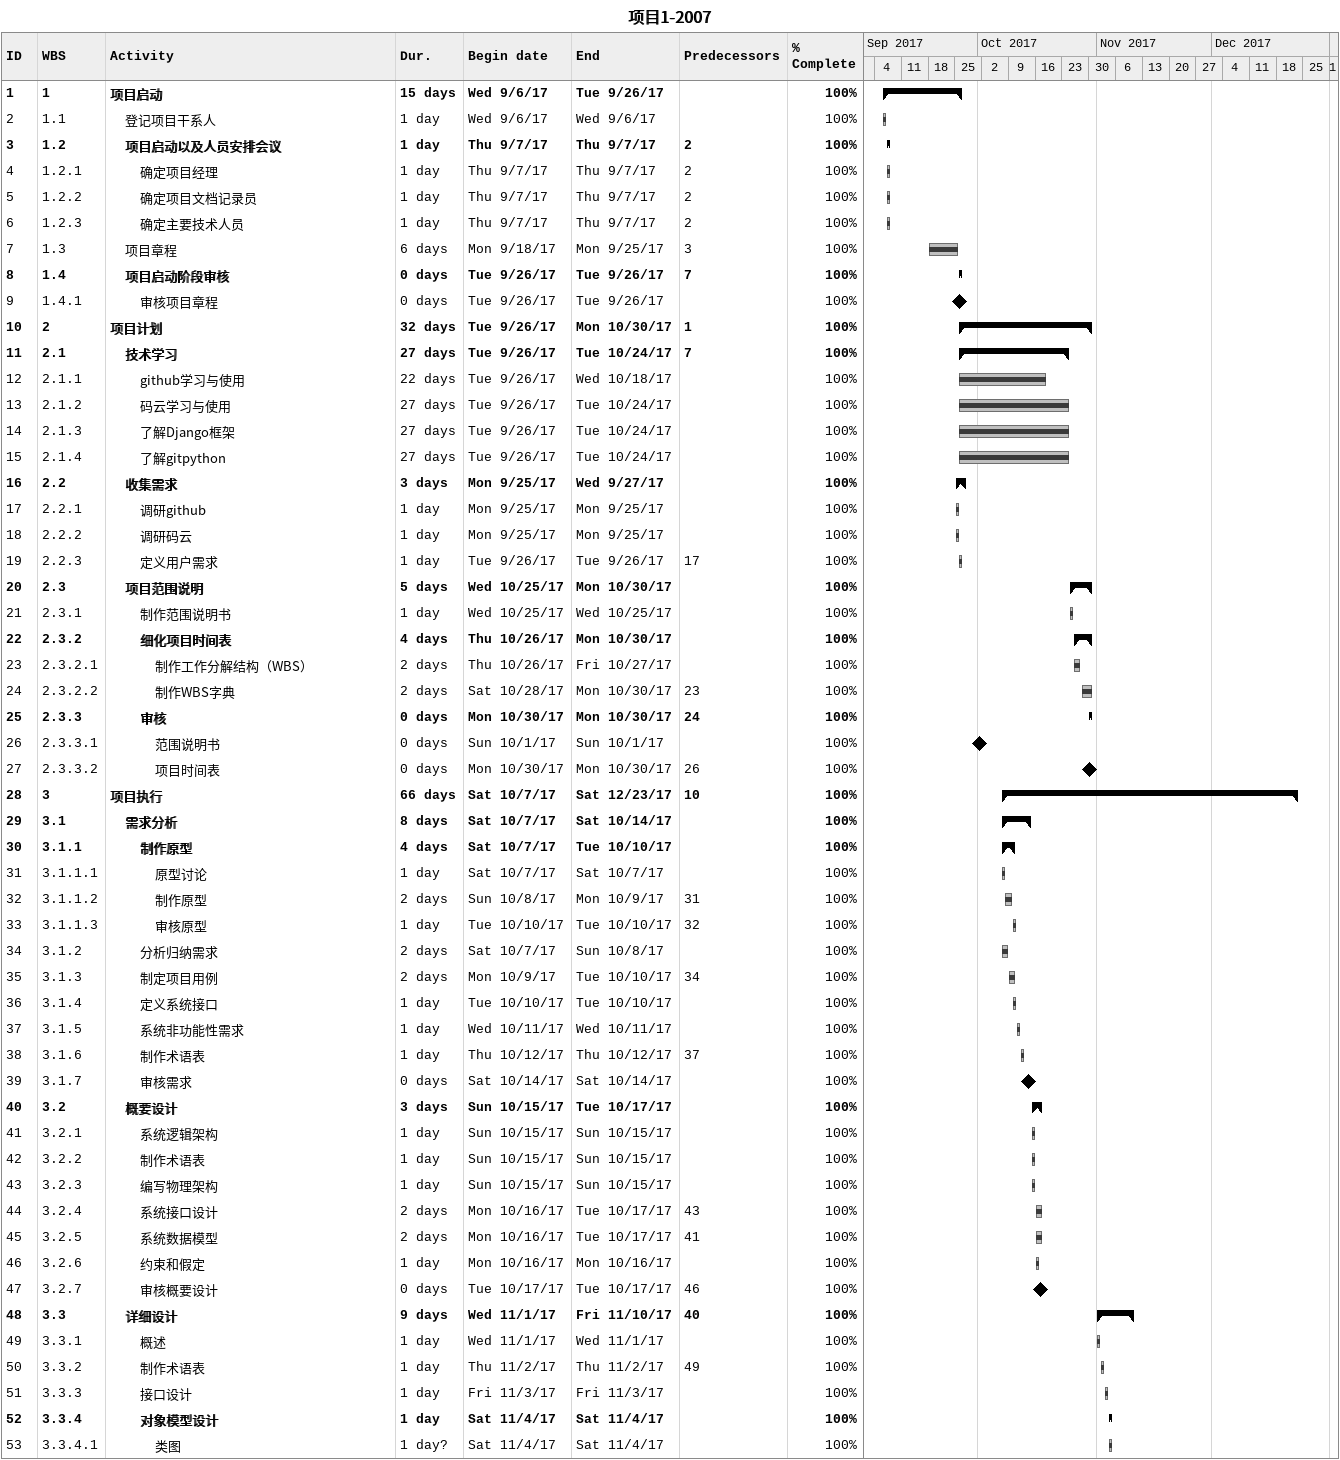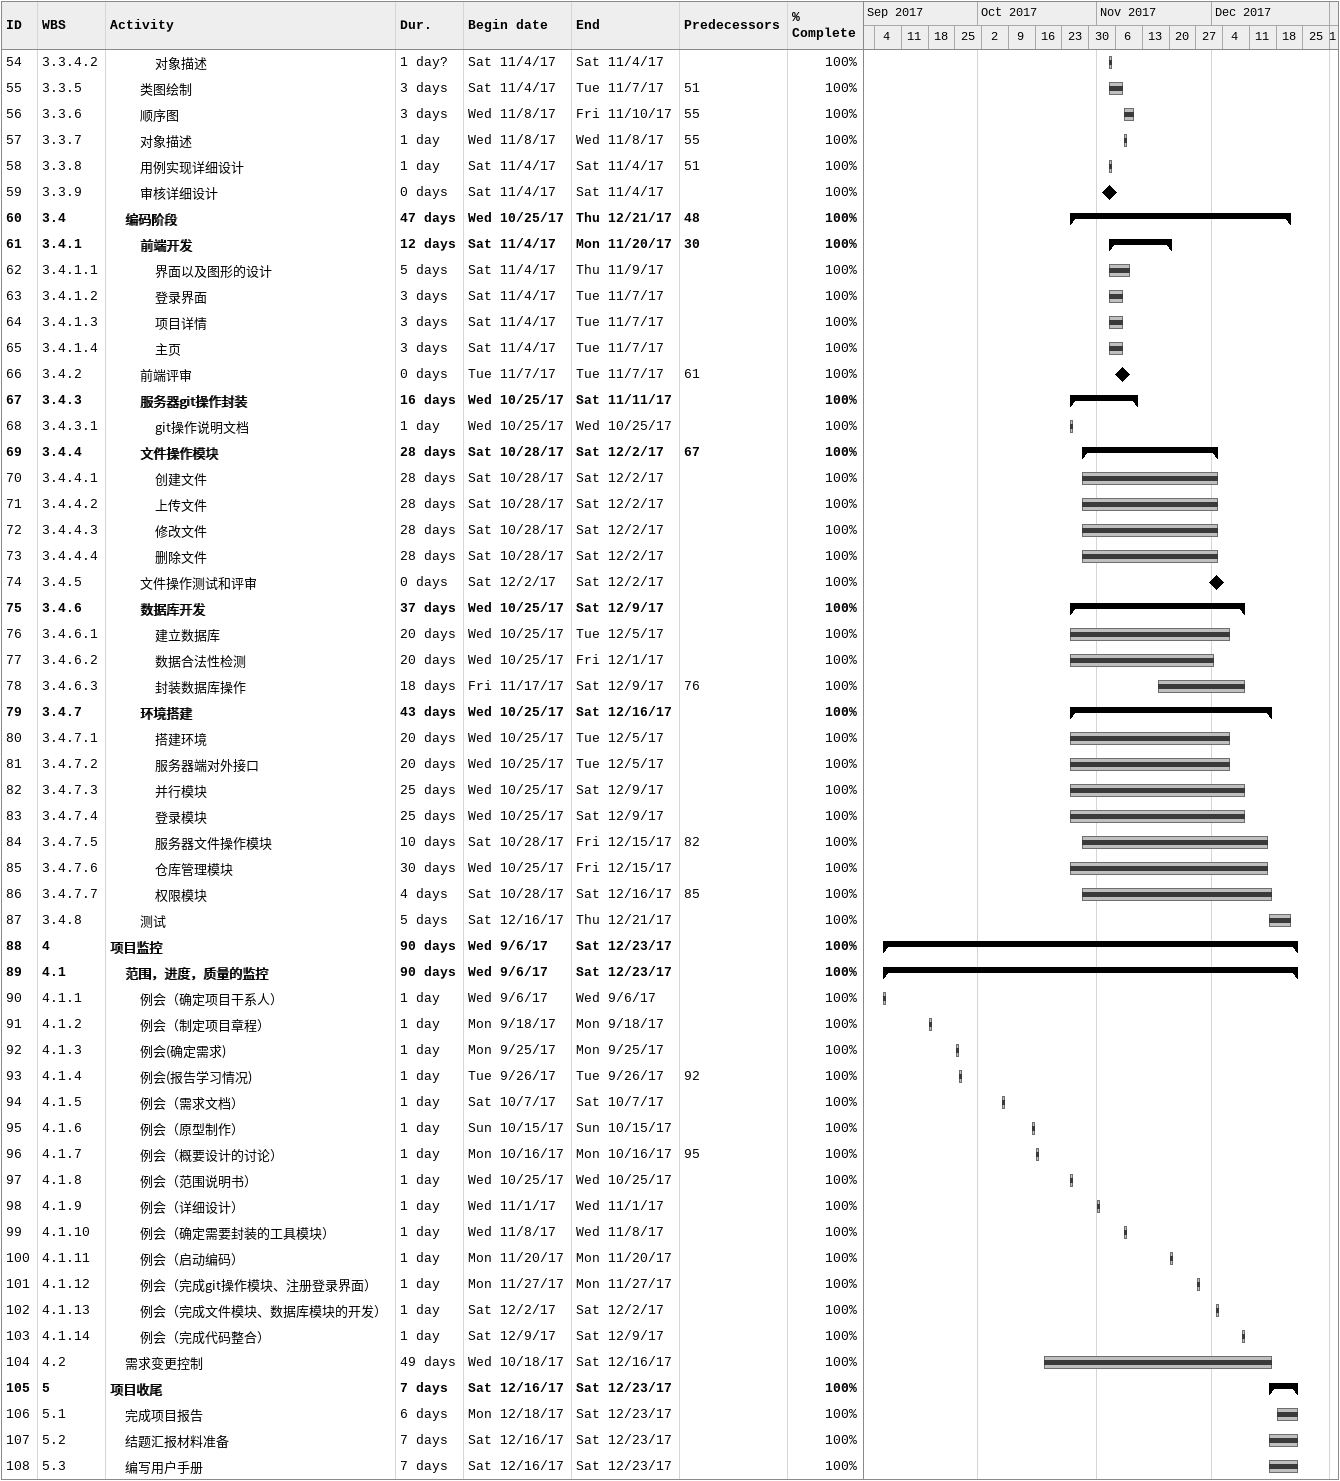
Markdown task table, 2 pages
项目1-2007

| ID | WBS | Task | Duration | Start | Finish | Predecessors | % complete |
|---|---|---|---|---|---|---|---|
| 1 | 1 | **项目启动** | 15d | 2017-09-06 | 2017-09-26 |  | 100 |
| 2 | 1.1 | 登记项目干系人 | 1d | 2017-09-06 | 2017-09-06 |  | 100 |
| 3 | 1.2 | **项目启动以及人员安排会议** | 1d | 2017-09-07 | 2017-09-07 | 2 | 100 |
| 4 | 1.2.1 | 确定项目经理 | 1d | 2017-09-07 | 2017-09-07 | 2 | 100 |
| 5 | 1.2.2 | 确定项目文档记录员 | 1d | 2017-09-07 | 2017-09-07 | 2 | 100 |
| 6 | 1.2.3 | 确定主要技术人员 | 1d | 2017-09-07 | 2017-09-07 | 2 | 100 |
| 7 | 1.3 | 项目章程 | 6d | 2017-09-18 | 2017-09-25 | 3 | 100 |
| 8 | 1.4 | **项目启动阶段审核** | 0d | 2017-09-26 | 2017-09-26 | 7 | 100 |
| 9 | 1.4.1 | 审核项目章程 | 0d | 2017-09-26 | 2017-09-26 |  | 100 |
| 10 | 2 | **项目计划** | 32d | 2017-09-26 | 2017-10-30 | 1 | 100 |
| 11 | 2.1 | **技术学习** | 27d | 2017-09-26 | 2017-10-24 | 7 | 100 |
| 12 | 2.1.1 | github学习与使用 | 22d | 2017-09-26 | 2017-10-18 |  | 100 |
| 13 | 2.1.2 | 码云学习与使用 | 27d | 2017-09-26 | 2017-10-24 |  | 100 |
| 14 | 2.1.3 | 了解Django框架 | 27d | 2017-09-26 | 2017-10-24 |  | 100 |
| 15 | 2.1.4 | 了解gitpython | 27d | 2017-09-26 | 2017-10-24 |  | 100 |
| 16 | 2.2 | **收集需求** | 3d | 2017-09-25 | 2017-09-27 |  | 100 |
| 17 | 2.2.1 | 调研github | 1d | 2017-09-25 | 2017-09-25 |  | 100 |
| 18 | 2.2.2 | 调研码云 | 1d | 2017-09-25 | 2017-09-25 |  | 100 |
| 19 | 2.2.3 | 定义用户需求 | 1d | 2017-09-26 | 2017-09-26 | 17 | 100 |
| 20 | 2.3 | **项目范围说明** | 5d | 2017-10-25 | 2017-10-30 |  | 100 |
| 21 | 2.3.1 | 制作范围说明书 | 1d | 2017-10-25 | 2017-10-25 |  | 100 |
| 22 | 2.3.2 | **细化项目时间表** | 4d | 2017-10-26 | 2017-10-30 |  | 100 |
| 23 | 2.3.2.1 | 制作工作分解结构（WBS） | 2d | 2017-10-26 | 2017-10-27 |  | 100 |
| 24 | 2.3.2.2 | 制作WBS字典 | 2d | 2017-10-28 | 2017-10-30 | 23 | 100 |
| 25 | 2.3.3 | **审核** | 0d | 2017-10-30 | 2017-10-30 | 24 | 100 |
| 26 | 2.3.3.1 | 范围说明书 | 0d | 2017-10-01 | 2017-10-01 |  | 100 |
| 27 | 2.3.3.2 | 项目时间表 | 0d | 2017-10-30 | 2017-10-30 | 26 | 100 |
| 28 | 3 | **项目执行** | 66d | 2017-10-07 | 2017-12-23 | 10 | 100 |
| 29 | 3.1 | **需求分析** | 8d | 2017-10-07 | 2017-10-14 |  | 100 |
| 30 | 3.1.1 | **制作原型** | 4d | 2017-10-07 | 2017-10-10 |  | 100 |
| 31 | 3.1.1.1 | 原型讨论 | 1d | 2017-10-07 | 2017-10-07 |  | 100 |
| 32 | 3.1.1.2 | 制作原型 | 2d | 2017-10-08 | 2017-10-09 | 31 | 100 |
| 33 | 3.1.1.3 | 审核原型 | 1d | 2017-10-10 | 2017-10-10 | 32 | 100 |
| 34 | 3.1.2 | 分析归纳需求 | 2d | 2017-10-07 | 2017-10-08 |  | 100 |
| 35 | 3.1.3 | 制定项目用例 | 2d | 2017-10-09 | 2017-10-10 | 34 | 100 |
| 36 | 3.1.4 | 定义系统接口 | 1d | 2017-10-10 | 2017-10-10 |  | 100 |
| 37 | 3.1.5 | 系统非功能性需求 | 1d | 2017-10-11 | 2017-10-11 |  | 100 |
| 38 | 3.1.6 | 制作术语表 | 1d | 2017-10-12 | 2017-10-12 | 37 | 100 |
| 39 | 3.1.7 | 审核需求 | 0d | 2017-10-14 | 2017-10-14 |  | 100 |
| 40 | 3.2 | **概要设计** | 3d | 2017-10-15 | 2017-10-17 |  | 100 |
| 41 | 3.2.1 | 系统逻辑架构 | 1d | 2017-10-15 | 2017-10-15 |  | 100 |
| 42 | 3.2.2 | 制作术语表 | 1d | 2017-10-15 | 2017-10-15 |  | 100 |
| 43 | 3.2.3 | 编写物理架构 | 1d | 2017-10-15 | 2017-10-15 |  | 100 |
| 44 | 3.2.4 | 系统接口设计 | 2d | 2017-10-16 | 2017-10-17 | 43 | 100 |
| 45 | 3.2.5 | 系统数据模型 | 2d | 2017-10-16 | 2017-10-17 | 41 | 100 |
| 46 | 3.2.6 | 约束和假定 | 1d | 2017-10-16 | 2017-10-16 |  | 100 |
| 47 | 3.2.7 | 审核概要设计 | 0d | 2017-10-17 | 2017-10-17 | 46 | 100 |
| 48 | 3.3 | **详细设计** | 9d | 2017-11-01 | 2017-11-10 | 40 | 100 |
| 49 | 3.3.1 | 概述 | 1d | 2017-11-01 | 2017-11-01 |  | 100 |
| 50 | 3.3.2 | 制作术语表 | 1d | 2017-11-02 | 2017-11-02 | 49 | 100 |
| 51 | 3.3.3 | 接口设计 | 1d | 2017-11-03 | 2017-11-03 |  | 100 |
| 52 | 3.3.4 | **对象模型设计** | 1d | 2017-11-04 | 2017-11-04 |  | 100 |
| 53 | 3.3.4.1 | 类图 | 1d? | 2017-11-04 | 2017-11-04 |  | 100 |
| 54 | 3.3.4.2 | 对象描述 | 1d? | 2017-11-04 | 2017-11-04 |  | 100 |
| 55 | 3.3.5 | 类图绘制 | 3d | 2017-11-04 | 2017-11-07 | 51 | 100 |
| 56 | 3.3.6 | 顺序图 | 3d | 2017-11-08 | 2017-11-10 | 55 | 100 |
| 57 | 3.3.7 | 对象描述 | 1d | 2017-11-08 | 2017-11-08 | 55 | 100 |
| 58 | 3.3.8 | 用例实现详细设计 | 1d | 2017-11-04 | 2017-11-04 | 51 | 100 |
| 59 | 3.3.9 | 审核详细设计 | 0d | 2017-11-04 | 2017-11-04 |  | 100 |
| 60 | 3.4 | **编码阶段** | 47d | 2017-10-25 | 2017-12-21 | 48 | 100 |
| 61 | 3.4.1 | **前端开发** | 12d | 2017-11-04 | 2017-11-20 | 30 | 100 |
| 62 | 3.4.1.1 | 界面以及图形的设计 | 5d | 2017-11-04 | 2017-11-09 |  | 100 |
| 63 | 3.4.1.2 | 登录界面 | 3d | 2017-11-04 | 2017-11-07 |  | 100 |
| 64 | 3.4.1.3 | 项目详情 | 3d | 2017-11-04 | 2017-11-07 |  | 100 |
| 65 | 3.4.1.4 | 主页 | 3d | 2017-11-04 | 2017-11-07 |  | 100 |
| 66 | 3.4.2 | 前端评审 | 0d | 2017-11-07 | 2017-11-07 | 61 | 100 |
| 67 | 3.4.3 | **服务器git操作封装** | 16d | 2017-10-25 | 2017-11-11 |  | 100 |
| 68 | 3.4.3.1 | git操作说明文档 | 1d | 2017-10-25 | 2017-10-25 |  | 100 |
| 69 | 3.4.4 | **文件操作模块** | 28d | 2017-10-28 | 2017-12-02 | 67 | 100 |
| 70 | 3.4.4.1 | 创建文件 | 28d | 2017-10-28 | 2017-12-02 |  | 100 |
| 71 | 3.4.4.2 | 上传文件 | 28d | 2017-10-28 | 2017-12-02 |  | 100 |
| 72 | 3.4.4.3 | 修改文件 | 28d | 2017-10-28 | 2017-12-02 |  | 100 |
| 73 | 3.4.4.4 | 删除文件 | 28d | 2017-10-28 | 2017-12-02 |  | 100 |
| 74 | 3.4.5 | 文件操作测试和评审 | 0d | 2017-12-02 | 2017-12-02 |  | 100 |
| 75 | 3.4.6 | **数据库开发** | 37d | 2017-10-25 | 2017-12-09 |  | 100 |
| 76 | 3.4.6.1 | 建立数据库 | 20d | 2017-10-25 | 2017-12-05 |  | 100 |
| 77 | 3.4.6.2 | 数据合法性检测 | 20d | 2017-10-25 | 2017-12-01 |  | 100 |
| 78 | 3.4.6.3 | 封装数据库操作 | 18d | 2017-11-17 | 2017-12-09 | 76 | 100 |
| 79 | 3.4.7 | **环境搭建** | 43d | 2017-10-25 | 2017-12-16 |  | 100 |
| 80 | 3.4.7.1 | 搭建环境 | 20d | 2017-10-25 | 2017-12-05 |  | 100 |
| 81 | 3.4.7.2 | 服务器端对外接口 | 20d | 2017-10-25 | 2017-12-05 |  | 100 |
| 82 | 3.4.7.3 | 并行模块 | 25d | 2017-10-25 | 2017-12-09 |  | 100 |
| 83 | 3.4.7.4 | 登录模块 | 25d | 2017-10-25 | 2017-12-09 |  | 100 |
| 84 | 3.4.7.5 | 服务器文件操作模块 | 10d | 2017-10-28 | 2017-12-15 | 82 | 100 |
| 85 | 3.4.7.6 | 仓库管理模块 | 30d | 2017-10-25 | 2017-12-15 |  | 100 |
| 86 | 3.4.7.7 | 权限模块 | 4d | 2017-10-28 | 2017-12-16 | 85 | 100 |
| 87 | 3.4.8 | 测试 | 5d | 2017-12-16 | 2017-12-21 |  | 100 |
| 88 | 4 | **项目监控** | 90d | 2017-09-06 | 2017-12-23 |  | 100 |
| 89 | 4.1 | **范围，进度，质量的监控** | 90d | 2017-09-06 | 2017-12-23 |  | 100 |
| 90 | 4.1.1 | 例会（确定项目干系人） | 1d | 2017-09-06 | 2017-09-06 |  | 100 |
| 91 | 4.1.2 | 例会（制定项目章程） | 1d | 2017-09-18 | 2017-09-18 |  | 100 |
| 92 | 4.1.3 | 例会(确定需求) | 1d | 2017-09-25 | 2017-09-25 |  | 100 |
| 93 | 4.1.4 | 例会(报告学习情况) | 1d | 2017-09-26 | 2017-09-26 | 92 | 100 |
| 94 | 4.1.5 | 例会（需求文档） | 1d | 2017-10-07 | 2017-10-07 |  | 100 |
| 95 | 4.1.6 | 例会（原型制作） | 1d | 2017-10-15 | 2017-10-15 |  | 100 |
| 96 | 4.1.7 | 例会（概要设计的讨论） | 1d | 2017-10-16 | 2017-10-16 | 95 | 100 |
| 97 | 4.1.8 | 例会（范围说明书） | 1d | 2017-10-25 | 2017-10-25 |  | 100 |
| 98 | 4.1.9 | 例会（详细设计） | 1d | 2017-11-01 | 2017-11-01 |  | 100 |
| 99 | 4.1.10 | 例会（确定需要封装的工具模块） | 1d | 2017-11-08 | 2017-11-08 |  | 100 |
| 100 | 4.1.11 | 例会（启动编码） | 1d | 2017-11-20 | 2017-11-20 |  | 100 |
| 101 | 4.1.12 | 例会（完成git操作模块、注册登录界面） | 1d | 2017-11-27 | 2017-11-27 |  | 100 |
| 102 | 4.1.13 | 例会（完成文件模块、数据库模块的开发） | 1d | 2017-12-02 | 2017-12-02 |  | 100 |
| 103 | 4.1.14 | 例会（完成代码整合） | 1d | 2017-12-09 | 2017-12-09 |  | 100 |
| 104 | 4.2 | 需求变更控制 | 49d | 2017-10-18 | 2017-12-16 |  | 100 |
| 105 | 5 | **项目收尾** | 7d | 2017-12-16 | 2017-12-23 |  | 100 |
| 106 | 5.1 | 完成项目报告 | 6d | 2017-12-18 | 2017-12-23 |  | 100 |
| 107 | 5.2 | 结题汇报材料准备 | 7d | 2017-12-16 | 2017-12-23 |  | 100 |
| 108 | 5.3 | 编写用户手册 | 7d | 2017-12-16 | 2017-12-23 |  | 100 |
